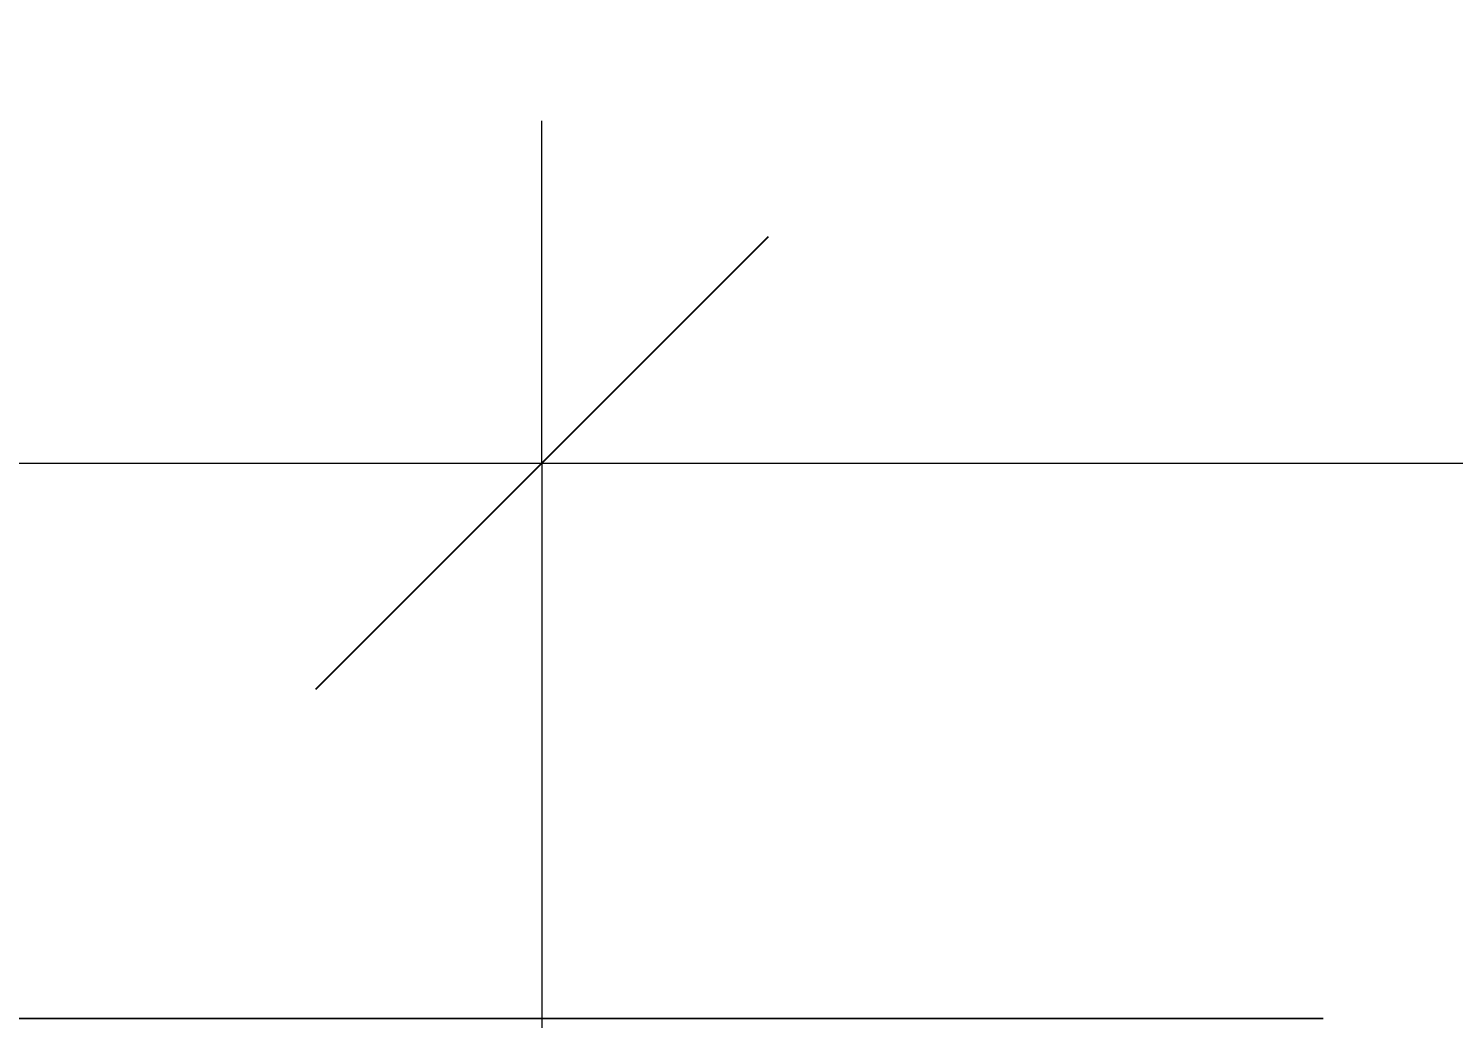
# Model space of a CAD drawing. Header units: metres. Extents: x -24.8 to 3.4, y -2.1 to 25.8.
# Drawn here: x -5.2132 to -4.9634, y 0.8 to 0.9735 of the extents above; entities that cross this region are included whole.
import ezdxf

# ---------------------------------------------------------------- set-up
doc = ezdxf.new("R2010")
doc.units = ezdxf.units.M
for name, color, linetype, lineweight in [('A-ANNO-DIMS', 7, 'Continuous', 5), ('A-ANNO-DIMS-25', 7, 'Continuous', 5), ('P-SANR-FIXT', 7, 'Continuous', 5)]:
    doc.layers.add(name, color=color, linetype=linetype, lineweight=lineweight)
doc.styles.add('Century Gothic_4', font='GOTHIC.TTF', dxfattribs={"height": 0.025})
doc.dimstyles.new('Setores_1_mm_1', dxfattribs={"dimscale": 0.3048, "dimtxt": 0.026104, "dimasz": 0.260417, "dimexe": 0.19685, "dimexo": 0.123031, "dimgap": 0.143537, "dimtad": 1, "dimrnd": 0.01, "dimzin": 0, "dimdsep": 46, "dimtxsty": 'Century Gothic_4', "dimblk1": 'OBLIQUE', "dimblk2": 'OBLIQUE', "dimsah": 1, "dimcen": 0.09, "dimazin": 0, "dimtfac": 1, "dimtdec": 4, "dimtix": 1, "dimtmove": 0, "dimatfit": 3, "dimfxl": 1, "dimtvp": 1, "dimtolj": 1, "dimtzin": 0, "dimarcsym": 2})

# ---------------------------------------------------------------- blocks, each defined once
blk = doc.blocks.new('USO_ESG_Cuba lavatório retângular - Uso geral-3263039-BB')
at = {"layer": 'P-SANR-FIXT', "color": 253, "true_color": 0xa6a6a6}
for p, q in [((-11.68595, 0.8), (-11.31317, 0.8)), ((-11.31317, 0.8), (-11.68595, 0.8))]:
    blk.add_line(p, q, dxfattribs=at)
blk = doc.blocks.new('DIMBLOCK42-BB')
at = {"layer": 'A-ANNO-DIMS-25'}
for p, q in [((-5.12318, 0.89732), (-5.12318, 0.95732)), ((-5.57318, 0.89732), (-5.57318, 0.91594)), ((-5.57318, 0.89732), (-5.12318, 0.89732)), ((-5.57318, 0.89732), (-5.57318, 0.83732)), ((-5.12318, 0.89732), (-5.12318, 0.6221))]:
    blk.add_line(p, q, dxfattribs=at)
at = {"layer": 'A-ANNO-DIMS-25', "lineweight": 25}
for p, q in [((-5.57318, 0.89732), (-5.5335, 0.93701)), ((-5.12318, 0.89732), (-5.0835, 0.93701)), ((-5.57318, 0.89732), (-5.61287, 0.85763)), ((-5.12318, 0.89732), (-5.16287, 0.85763))]:
    blk.add_line(p, q, dxfattribs=at)
at = {"layer": 'A-ANNO-DIMS-25', "color": 0, "insert": (-5.40329, 0.97311), "char_height": 0.025, "width": 0.1322613, "attachment_point": 1, "line_spacing_factor": 0.984502, "style": 'Century Gothic_4'}
blk.add_mtext('0,45 m', dxfattribs=at)
blk = doc.blocks.new('_Oblique')
at = {"color": 0, "linetype": 'ByBlock', "lineweight": -2}
blk.add_line((-0.5, -0.5), (0.5, 0.5), dxfattribs=at)
blk = doc.blocks.new('DIMBLOCK43-BB')
at = {"layer": 'A-ANNO-DIMS-25'}
for p, q in [((-5.12318, 0.89732), (-5.12318, 0.95732)), ((-4.66216, 0.89732), (-4.66216, 0.95732)), ((-5.12318, 0.89732), (-4.66216, 0.89732)), ((-5.12318, 0.89732), (-5.12318, 0.6221)), ((-4.66216, 0.89732), (-4.66216, 0.83858))]:
    blk.add_line(p, q, dxfattribs=at)
at = {"layer": 'A-ANNO-DIMS-25', "lineweight": 25}
for p, q in [((-5.12318, 0.89732), (-5.0835, 0.93701)), ((-4.66216, 0.89732), (-4.62247, 0.93701)), ((-5.12318, 0.89732), (-5.16287, 0.85763)), ((-4.66216, 0.89732), (-4.70185, 0.85763))]:
    blk.add_line(p, q, dxfattribs=at)
at = {"layer": 'A-ANNO-DIMS-25', "color": 0, "insert": (-4.94778, 0.97311), "char_height": 0.025, "width": 0.1322613, "attachment_point": 1, "line_spacing_factor": 0.984502, "style": 'Century Gothic_4'}
blk.add_mtext('0,46 m', dxfattribs=at)

msp = doc.modelspace()

# ---------------------------------------------------------------- block references
at = {"layer": 'P-SANR-FIXT', "color": 253, "true_color": 0xa6a6a6}
msp.add_blockref('USO_ESG_Cuba lavatório retângular - Uso geral-3263039-BB', (6.32692, 0), dxfattribs=at)

# ---------------------------------------------------------------- dimensions: what is measured, and where the dimension line sits
at = {"layer": 'A-ANNO-DIMS'}
for base, p1, p2, override, picture, middle in [((-5.12318, 0.89732), (-5.57318, 0.95344), (-5.12318, 0.5846), {"dimpost": '<>', "dimfxl": 0.581848}, 'DIMBLOCK42-BB', (-5.34818, 0.9542)), ((-4.66216, 0.89732), (-5.12318, 0.5846), (-4.66216, 0.80108), {"dimpost": '<>', "dimfxl": 0.509322}, 'DIMBLOCK43-BB', (-4.89267, 0.9542))]:
    dim = msp.add_linear_dim(base=base, p1=p1, p2=p2, dimstyle='Setores_1_mm_1', override=override, dxfattribs=at)
    dim.commit()
    dim.dimension.update_dxf_attribs({"geometry": picture, "text_midpoint": middle})

doc.saveas('drawing.dxf')
